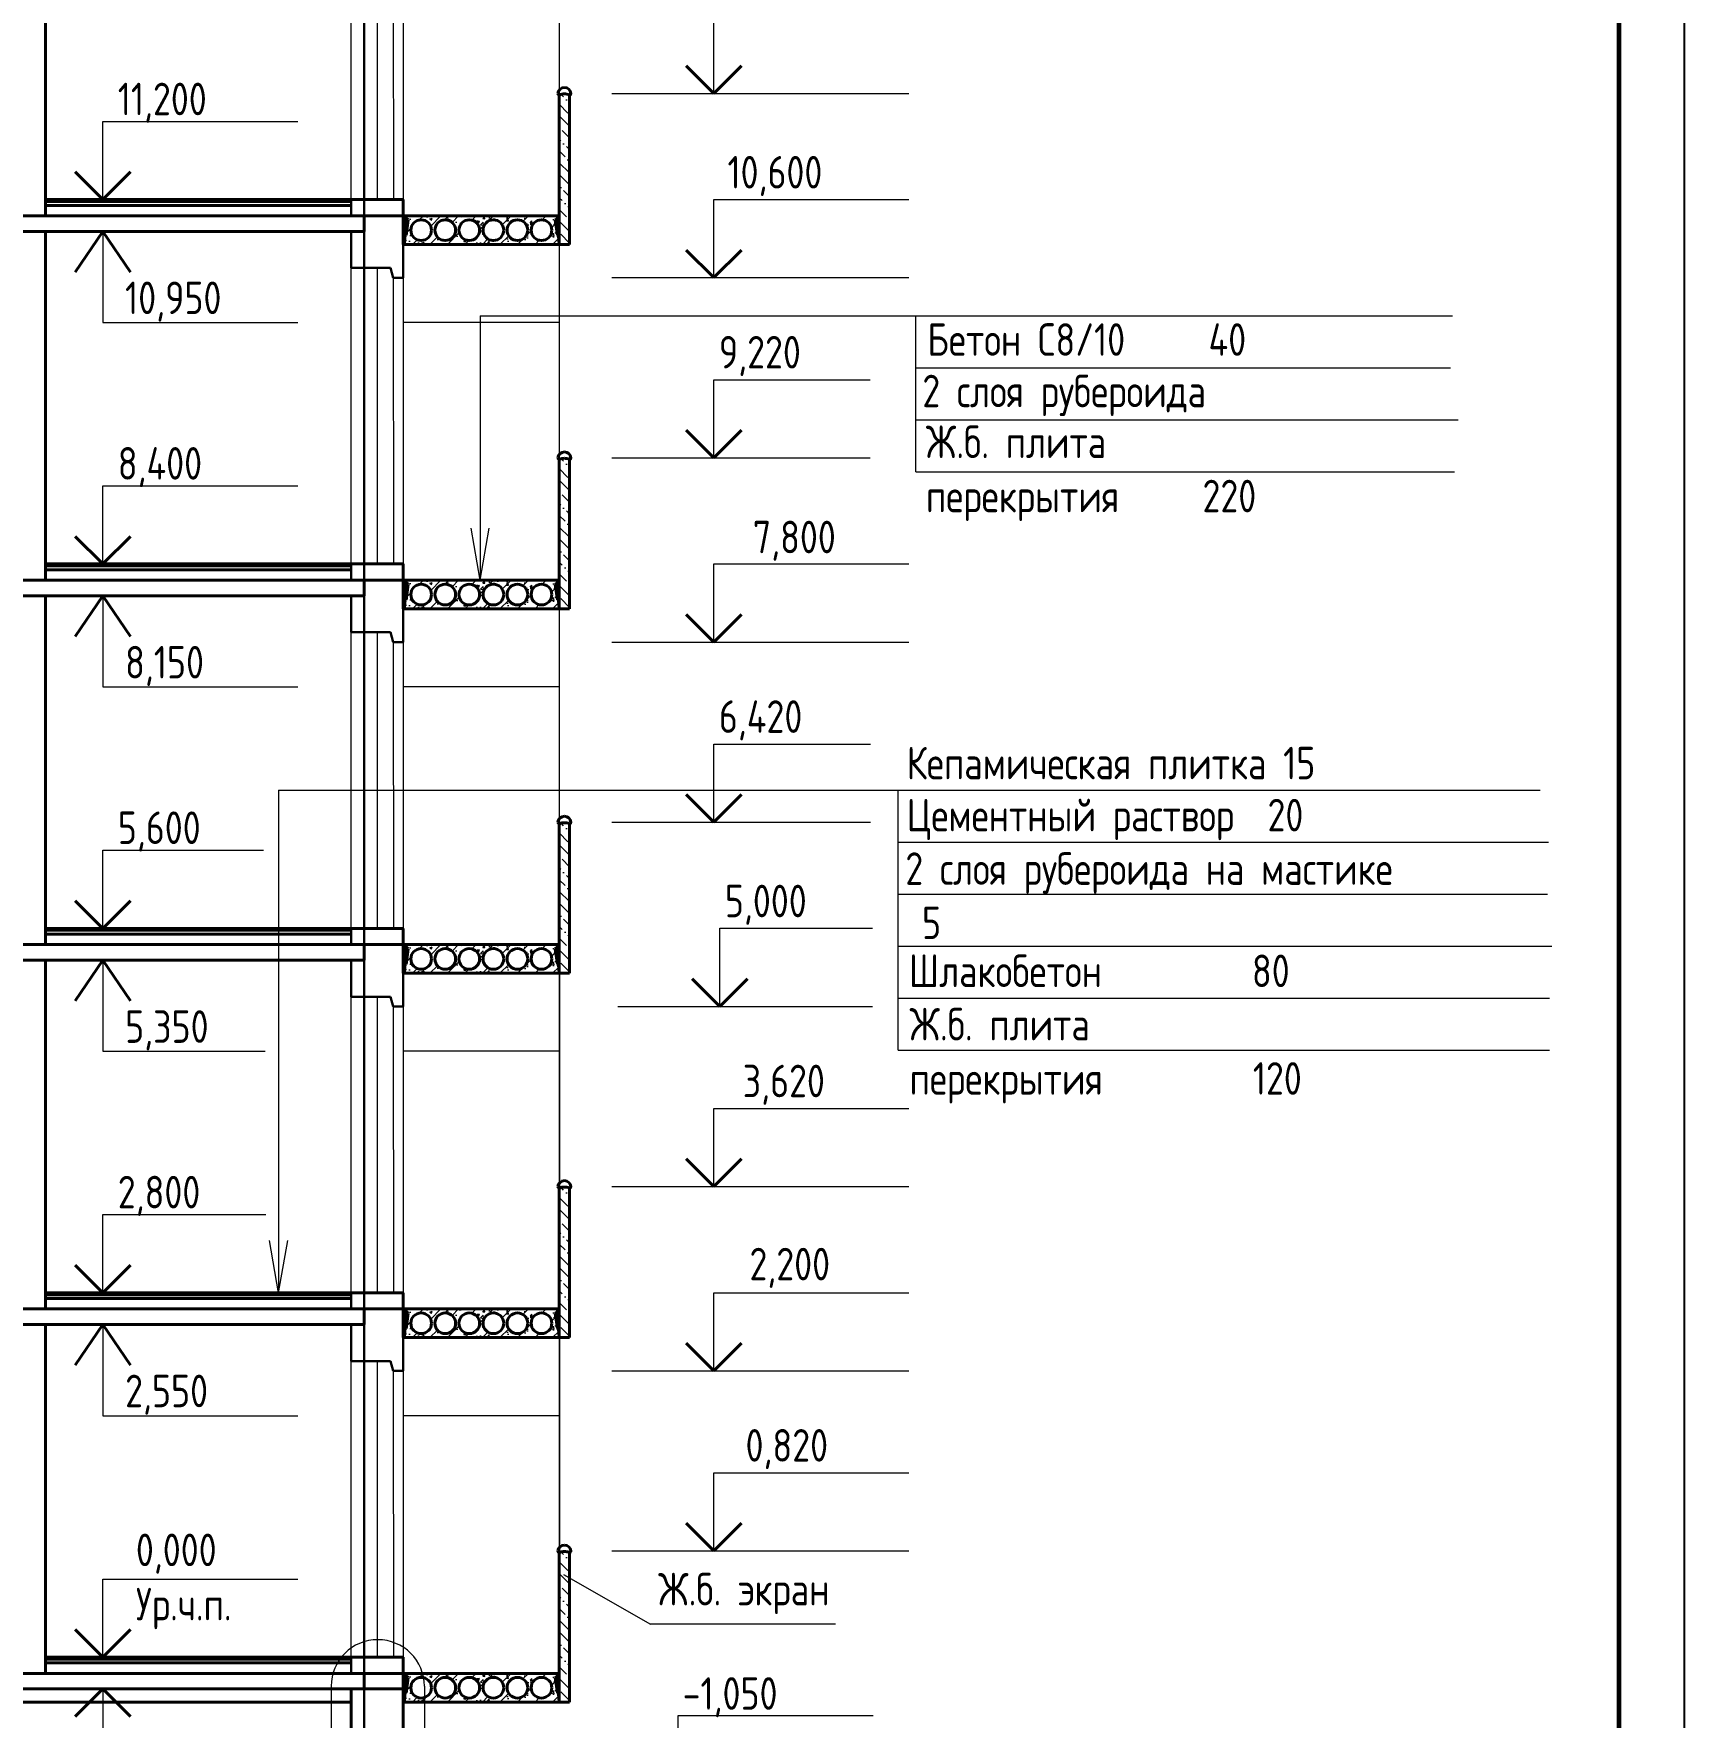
# Model space of a CAD drawing. Header units: millimetres. Extents: x 83035 to 329678, y -103769 to 22061.
# Drawn here: x 229528 to 242218, y -1619 to 11319 of the extents above; entities that cross this region are included whole.
import ezdxf

# ---------------------------------------------------------------- set-up
doc = ezdxf.new("R2010")
doc.units = ezdxf.units.MM
doc.header["$LTSCALE"] = 10
doc.linetypes.add('DASHED', pattern=[19.05, 12.7, -6.35])
for name, color, linetype, lineweight in [('Размерный', 3, 'Continuous', 30), ('Разрез', 5, 'Continuous', 40), ('Разрез тонкий', 5, 'Continuous', 20), ('Символ разрез', 3, 'Continuous', 20), ('Символьный', 3, 'Continuous', 30), ('Текст разрез', 244, 'Continuous', 20)]:
    doc.layers.add(name, color=color, linetype=linetype, lineweight=lineweight)
doc.styles.add('2.5', font='', dxfattribs={"height": 250})
doc.styles.add('big 3.5', font='', dxfattribs={"height": 125})
doc.styles.get('2.5').set_extended_font_data('GOST type A')
doc.styles.get('big 3.5').set_extended_font_data('GOST type A')

# ---------------------------------------------------------------- blocks, each defined once
blk = doc.blocks.new('150')
at = {"layer": 'Символьный', "color": 0, "lineweight": 20}
for p, q in [((-130494, 10471), (-130494, 11071)), ((-131278, 10471), (-128994, 10471)), ((-130494, 9087), (-130494, 9687)), ((-131278, 9087), (-128994, 9087)), ((-130494, 7671), (-130494, 8271)), ((-131278, 7671), (-128994, 7671)), ((-130494, 6287), (-130494, 6887)), ((-130494, 6887), (-129290, 6887)), ((-131278, 6287), (-129290, 6287)), ((-130494, 4871), (-130494, 5471)), ((-131278, 4871), (-128994, 4871)), ((-130494, 3487), (-130494, 4087)), ((-130494, 4087), (-129289, 4087)), ((-131278, 3487), (-129289, 3487)), ((-130447, 2071), (-130447, 2671)), ((-130447, 2671), (-129272, 2671)), ((-131231, 2071), (-129272, 2071)), ((-130494, 687), (-130494, 1287)), ((-131278, 687), (-128994, 687)), ((-130494, -729), (-130494, -129)), ((-131278, -729), (-128994, -729)), ((-130494, -2113), (-130494, -1513)), ((-131278, -2113), (-128994, -2113))]:
    blk.add_line(p, q, dxfattribs=at)
at = {"layer": 'Символьный', "color": 0, "lineweight": 20, "ltscale": 500}
for p, q in [((-130494, 11071), (-128994, 11071)), ((-130494, 9687), (-128994, 9687)), ((-130494, 8271), (-128994, 8271)), ((-130494, 5471), (-128994, 5471)), ((-130494, 1287), (-128994, 1287)), ((-130494, -129), (-128994, -129)), ((-130494, -1513), (-128994, -1513))]:
    blk.add_line(p, q, dxfattribs=at)
at = {"layer": 'Символьный', "color": 0, "lineweight": 40}
for p, q in [((-130494, 10471), (-130706, 10683)), ((-130494, 10471), (-130281, 10683)), ((-130494, 9087), (-130706, 9299)), ((-130494, 9087), (-130281, 9299)), ((-130494, 7671), (-130706, 7883)), ((-130494, 7671), (-130281, 7883)), ((-130494, 6287), (-130706, 6499)), ((-130494, 6287), (-130281, 6499)), ((-130494, 4871), (-130706, 5083)), ((-130494, 4871), (-130281, 5083)), ((-130494, 3487), (-130706, 3699)), ((-130494, 3487), (-130281, 3699)), ((-130447, 2071), (-130659, 2283)), ((-130447, 2071), (-130235, 2283)), ((-130494, 687), (-130706, 899)), ((-130494, 687), (-130281, 899)), ((-130494, -729), (-130706, -517)), ((-130494, -729), (-130281, -517)), ((-130494, -2113), (-130706, -1901)), ((-130494, -2113), (-130281, -1901))]:
    blk.add_line(p, q, dxfattribs=at)
at = {"layer": 'Текст разрез', "color": 0, "lineweight": 20, "ltscale": 0.5, "char_height": 250, "width": 669.79, "attachment_point": 1, "style": 'big 3.5'}
for s, insert in [('13,400', (-130454, 11406)), ('12,020', (-130454, 10023)), ('10,600', (-130388, 8606)), ('9,220', (-130454, 7223)), ('7,800', (-130193, 5803)), ('6,420', (-130454, 4423)), ('5,000', (-130408, 3006)), ('3,620', (-130271, 1623)), ('2,200', (-130219, 216)), ('0,820', (-130249, -1177))]:
    blk.add_mtext(s, dxfattribs=dict(at, insert=insert))
blk = doc.blocks.new('280')
at = {"layer": 'Символьный', "color": 0, "lineweight": 20}
blk.add_line((-134875, -2900), (-134875, -2300), dxfattribs=at)
at = {"layer": 'Символьный', "color": 0, "lineweight": 20, "ltscale": 500}
blk.add_line((-134875, -2300), (-133375, -2300), dxfattribs=at)
at = {"layer": 'Символьный', "color": 0, "lineweight": 40}
for q in [(-135087, -2688), (-134663, -2688)]:
    blk.add_line((-134875, -2900), q, dxfattribs=at)
at = {"layer": 'Текст разрез', "color": 0, "lineweight": 20, "ltscale": 0.5, "insert": (-134621, -1951), "char_height": 250, "width": 1110.78, "attachment_point": 1, "style": 'big 3.5'}
blk.add_mtext('0,000\\PУр.ч.п.', dxfattribs=at)

msp = doc.modelspace()

# ---------------------------------------------------------------- hatches: boundary and pattern name
at = {"layer": 'Разрез тонкий'}
h = msp.add_hatch(dxfattribs=at)
h.set_pattern_fill('ANSI36', color=0, scale=20, angle=90, style=0)
h.set_pattern_definition([(135, (233568.05, 9699.22), (-123.4785, 33.676), [158.75, -31.75, 0, -31.75])])
h.paths.add_polyline_path([(233647.584, 10848.442, -0.11621144), (233642.657, 10849.22), (233573.028, 10849.223, -0.116387169), (233568.094, 10848.442), (233568.051, 9699.22), (233647.584, 9699.22)])
h = msp.add_hatch(dxfattribs=at)
h.set_pattern_fill('AR-CONC', color=0, style=0)
h.set_pattern_definition([(50, (231292.92, -3300.77), (182.1847, -15.9391), [19.05, -209.55]), (355, (231292.92, -3300.77), (-35.2428, 191.0566), [15.24, -167.64]), (100.451, (231308.1, -3302.1), (146.9425, 175.1167), [16.19, -178.09]), (46.1842, (231292.92, -3249.97), (271.079, -42.0423), [28.575, -314.325]), (96.6356, (231315.5, -3253.48), (237.404, 247.4256), [24.285, -267.135]), (351.184, (231292.92, -3249.97), (237.4046, 247.425), [22.86, -251.46]), (21, (231318.32, -3262.67), (151.6149, -102.2655), [19.05, -209.55]), (326, (231318.32, -3262.67), (61.802, 184.188), [15.24, -167.64]), (71.4514, (231330.95, -3271.2), (213.4165, 81.9229), [16.19, -178.09]), (37.5, (231292.916, -3300.775), (3.0886, 84.55504), [0, -165.608, 0, -170.18, 0, -168.275]), (7.5, (231292.92, -3300.775), (66.81966, 100.1806), [0, -97.028, 0, -161.798, 0, -64.135]), (327.5, (231236.274, -3300.775), (135.5906, -5.72874), [0, -63.5, 0, -198.12, 0, -262.89]), (317.5, (231210.87, -3300.77), (148.1292, 25.4265), [0, -82.55, 0, -131.572, 0, -186.69])])
h.paths.add_polyline_path([(233563.276, 9762.405), (233553.832, 9900.909), (233552.584, 9919.22), (232392.584, 9919.22), (232391.335, 9900.909), (232407.053, 9887.841), (232390.455, 9769.755), (232381.892, 9762.405), (232377.584, 9699.22), (233567.584, 9699.22)])
h.paths.add_polyline_path([(232797.22, 9809.22, -1), (232956.22, 9809.22, -1)], flags=16)
h.paths.add_polyline_path([(232982.22, 9809.22, -1), (233141.22, 9809.22, -1)], flags=16)
h.paths.add_polyline_path([(232612.22, 9809.22, -1), (232771.22, 9809.22, -1)], flags=16)
h.paths.add_polyline_path([(233167.22, 9809.22, -1), (233326.22, 9809.22, -1)], flags=16)
h.paths.add_polyline_path([(232427.22, 9809.22, -1), (232586.22, 9809.22, -1)], flags=16)
h.paths.add_polyline_path([(233352.22, 9809.22, -1), (233511.22, 9809.22, -1)], flags=16)
h = msp.add_hatch(dxfattribs=at)
h.set_pattern_fill('ANSI31', color=0, scale=30, style=0)
h.set_pattern_definition([(45, (231292.92, -3300.77), (-67.3519, 67.3519), [])])
h.paths.add_polyline_path([(233563.276, 9762.405), (233553.832, 9900.909), (233552.584, 9919.22), (232392.584, 9919.22), (232391.335, 9900.909), (232407.053, 9887.841), (232390.455, 9769.755), (232381.892, 9762.405), (232377.584, 9699.22), (233567.584, 9699.22)])
h.paths.add_polyline_path([(233167.22, 9809.22, -1), (233326.22, 9809.22, -1)], flags=16)
h.paths.add_polyline_path([(232982.22, 9809.22, -1), (233141.22, 9809.22, -1)], flags=16)
h.paths.add_polyline_path([(233352.22, 9809.22, -1), (233511.22, 9809.22, -1)], flags=16)
h.paths.add_polyline_path([(232797.22, 9809.22, -1), (232956.22, 9809.22, -1)], flags=16)
h.paths.add_polyline_path([(232612.22, 9809.22, -1), (232771.22, 9809.22, -1)], flags=16)
h.paths.add_polyline_path([(232427.22, 9809.22, -1), (232586.22, 9809.22, -1)], flags=16)
h = msp.add_hatch(dxfattribs=at)
h.set_pattern_fill('ANSI36', color=0, scale=20, angle=90, style=0)
h.set_pattern_definition([(135, (233568.05, 6899.22), (-123.4785, 33.676), [158.75, -31.75, 0, -31.75])])
h.paths.add_polyline_path([(233647.584, 8048.442, -0.11621144), (233642.657, 8049.22), (233573.028, 8049.223, -0.116387169), (233568.094, 8048.442), (233568.051, 6899.22), (233647.584, 6899.22)])
h = msp.add_hatch(dxfattribs=at)
h.set_pattern_fill('AR-CONC', color=0, style=0)
h.set_pattern_definition([(50, (231292.92, -6100.77), (182.1847, -15.9391), [19.05, -209.55]), (355, (231292.92, -6100.77), (-35.2428, 191.0566), [15.24, -167.64]), (100.451, (231308.1, -6102.1), (146.9425, 175.1167), [16.19, -178.09]), (46.1842, (231292.92, -6049.97), (271.079, -42.0423), [28.575, -314.325]), (96.6356, (231315.5, -6053.48), (237.404, 247.4256), [24.285, -267.135]), (351.184, (231292.92, -6049.97), (237.4046, 247.425), [22.86, -251.46]), (21, (231318.32, -6062.67), (151.6149, -102.2655), [19.05, -209.55]), (326, (231318.32, -6062.67), (61.802, 184.188), [15.24, -167.64]), (71.4514, (231330.95, -6071.2), (213.4165, 81.9229), [16.19, -178.09]), (37.5, (231292.916, -6100.775), (3.0886, 84.55504), [0, -165.608, 0, -170.18, 0, -168.275]), (7.5, (231292.92, -6100.775), (66.81966, 100.1806), [0, -97.028, 0, -161.798, 0, -64.135]), (327.5, (231236.274, -6100.775), (135.5906, -5.72874), [0, -63.5, 0, -198.12, 0, -262.89]), (317.5, (231210.87, -6100.77), (148.1292, 25.4265), [0, -82.55, 0, -131.572, 0, -186.69])])
h.paths.add_polyline_path([(233563.276, 6962.405), (233553.832, 7100.909), (233552.584, 7119.22), (232392.584, 7119.22), (232391.335, 7100.909), (232407.053, 7087.841), (232390.455, 6969.755), (232381.892, 6962.405), (232377.584, 6899.22), (233567.584, 6899.22)])
h.paths.add_polyline_path([(232797.22, 7009.22, -1), (232956.22, 7009.22, -1)], flags=16)
h.paths.add_polyline_path([(232982.22, 7009.22, -1), (233141.22, 7009.22, -1)], flags=16)
h.paths.add_polyline_path([(232612.22, 7009.22, -1), (232771.22, 7009.22, -1)], flags=16)
h.paths.add_polyline_path([(233167.22, 7009.22, -1), (233326.22, 7009.22, -1)], flags=16)
h.paths.add_polyline_path([(232427.22, 7009.22, -1), (232586.22, 7009.22, -1)], flags=16)
h.paths.add_polyline_path([(233352.22, 7009.22, -1), (233511.22, 7009.22, -1)], flags=16)
h = msp.add_hatch(dxfattribs=at)
h.set_pattern_fill('ANSI31', color=0, scale=30, style=0)
h.set_pattern_definition([(45, (231292.92, -6100.77), (-67.3519, 67.3519), [])])
h.paths.add_polyline_path([(233563.276, 6962.405), (233553.832, 7100.909), (233552.584, 7119.22), (232392.584, 7119.22), (232391.335, 7100.909), (232407.053, 7087.841), (232390.455, 6969.755), (232381.892, 6962.405), (232377.584, 6899.22), (233567.584, 6899.22)])
h.paths.add_polyline_path([(233167.22, 7009.22, -1), (233326.22, 7009.22, -1)], flags=16)
h.paths.add_polyline_path([(232982.22, 7009.22, -1), (233141.22, 7009.22, -1)], flags=16)
h.paths.add_polyline_path([(233352.22, 7009.22, -1), (233511.22, 7009.22, -1)], flags=16)
h.paths.add_polyline_path([(232797.22, 7009.22, -1), (232956.22, 7009.22, -1)], flags=16)
h.paths.add_polyline_path([(232612.22, 7009.22, -1), (232771.22, 7009.22, -1)], flags=16)
h.paths.add_polyline_path([(232427.22, 7009.22, -1), (232586.22, 7009.22, -1)], flags=16)
h = msp.add_hatch(dxfattribs=at)
h.set_pattern_fill('ANSI36', color=0, scale=20, angle=90, style=0)
h.set_pattern_definition([(135, (233568.05, 4099.22), (-123.4785, 33.676), [158.75, -31.75, 0, -31.75])])
h.paths.add_polyline_path([(233647.584, 5248.442, -0.11621144), (233642.657, 5249.22), (233573.028, 5249.223, -0.116387169), (233568.094, 5248.442), (233568.051, 4099.22), (233647.584, 4099.22)])
h = msp.add_hatch(dxfattribs=at)
h.set_pattern_fill('AR-CONC', color=0, style=0)
h.set_pattern_definition([(50, (231292.92, -8900.77), (182.1847, -15.9391), [19.05, -209.55]), (355, (231292.92, -8900.77), (-35.2428, 191.0566), [15.24, -167.64]), (100.451, (231308.1, -8902.1), (146.9425, 175.1167), [16.19, -178.09]), (46.1842, (231292.92, -8849.97), (271.079, -42.0423), [28.575, -314.325]), (96.6356, (231315.5, -8853.48), (237.404, 247.4256), [24.285, -267.135]), (351.184, (231292.92, -8849.97), (237.4046, 247.425), [22.86, -251.46]), (21, (231318.32, -8862.67), (151.6149, -102.2655), [19.05, -209.55]), (326, (231318.32, -8862.67), (61.802, 184.188), [15.24, -167.64]), (71.4514, (231330.95, -8871.2), (213.4165, 81.9229), [16.19, -178.09]), (37.5, (231292.916, -8900.775), (3.0886, 84.55504), [0, -165.608, 0, -170.18, 0, -168.275]), (7.5, (231292.92, -8900.775), (66.81966, 100.1806), [0, -97.028, 0, -161.798, 0, -64.135]), (327.5, (231236.274, -8900.775), (135.5906, -5.72874), [0, -63.5, 0, -198.12, 0, -262.89]), (317.5, (231210.87, -8900.77), (148.1292, 25.4265), [0, -82.55, 0, -131.572, 0, -186.69])])
h.paths.add_polyline_path([(233563.276, 4162.405), (233553.832, 4300.909), (233552.584, 4319.22), (232392.584, 4319.22), (232391.335, 4300.909), (232407.053, 4287.841), (232390.455, 4169.755), (232381.892, 4162.405), (232377.584, 4099.22), (233567.584, 4099.22)])
h.paths.add_polyline_path([(232797.22, 4209.22, -1), (232956.22, 4209.22, -1)], flags=16)
h.paths.add_polyline_path([(232982.22, 4209.22, -1), (233141.22, 4209.22, -1)], flags=16)
h.paths.add_polyline_path([(232612.22, 4209.22, -1), (232771.22, 4209.22, -1)], flags=16)
h.paths.add_polyline_path([(233167.22, 4209.22, -1), (233326.22, 4209.22, -1)], flags=16)
h.paths.add_polyline_path([(232427.22, 4209.22, -1), (232586.22, 4209.22, -1)], flags=16)
h.paths.add_polyline_path([(233352.22, 4209.22, -1), (233511.22, 4209.22, -1)], flags=16)
h = msp.add_hatch(dxfattribs=at)
h.set_pattern_fill('ANSI31', color=0, scale=30, style=0)
h.set_pattern_definition([(45, (231292.92, -8900.77), (-67.3519, 67.3519), [])])
h.paths.add_polyline_path([(233563.276, 4162.405), (233553.832, 4300.909), (233552.584, 4319.22), (232392.584, 4319.22), (232391.335, 4300.909), (232407.053, 4287.841), (232390.455, 4169.755), (232381.892, 4162.405), (232377.584, 4099.22), (233567.584, 4099.22)])
h.paths.add_polyline_path([(233167.22, 4209.22, -1), (233326.22, 4209.22, -1)], flags=16)
h.paths.add_polyline_path([(232982.22, 4209.22, -1), (233141.22, 4209.22, -1)], flags=16)
h.paths.add_polyline_path([(233352.22, 4209.22, -1), (233511.22, 4209.22, -1)], flags=16)
h.paths.add_polyline_path([(232797.22, 4209.22, -1), (232956.22, 4209.22, -1)], flags=16)
h.paths.add_polyline_path([(232612.22, 4209.22, -1), (232771.22, 4209.22, -1)], flags=16)
h.paths.add_polyline_path([(232427.22, 4209.22, -1), (232586.22, 4209.22, -1)], flags=16)
h = msp.add_hatch(dxfattribs=at)
h.set_pattern_fill('ANSI36', color=0, scale=20, angle=90, style=0)
h.set_pattern_definition([(135, (233568.05, 1299.22), (-123.4785, 33.676), [158.75, -31.75, 0, -31.75])])
h.paths.add_polyline_path([(233647.584, 2448.442, -0.11621144), (233642.657, 2449.22), (233573.028, 2449.223, -0.116387169), (233568.094, 2448.442), (233568.051, 1299.22), (233647.584, 1299.22)])
h = msp.add_hatch(dxfattribs=at)
h.set_pattern_fill('ANSI31', color=0, scale=30, style=0)
h.set_pattern_definition([(45, (231292.92, -11700.77), (-67.3519, 67.3519), [])])
h.paths.add_polyline_path([(233563.276, 1362.405), (233553.832, 1500.909), (233552.584, 1519.22), (232392.584, 1519.22), (232391.335, 1500.909), (232407.053, 1487.841), (232390.455, 1369.755), (232381.892, 1362.405), (232377.584, 1299.22), (233567.584, 1299.22)])
h.paths.add_polyline_path([(233167.22, 1409.22, -1), (233326.22, 1409.22, -1)], flags=16)
h.paths.add_polyline_path([(232982.22, 1409.22, -1), (233141.22, 1409.22, -1)], flags=16)
h.paths.add_polyline_path([(233352.22, 1409.22, -1), (233511.22, 1409.22, -1)], flags=16)
h.paths.add_polyline_path([(232797.22, 1409.22, -1), (232956.22, 1409.22, -1)], flags=16)
h.paths.add_polyline_path([(232612.22, 1409.22, -1), (232771.22, 1409.22, -1)], flags=16)
h.paths.add_polyline_path([(232427.22, 1409.22, -1), (232586.22, 1409.22, -1)], flags=16)
h = msp.add_hatch(dxfattribs=at)
h.set_pattern_fill('AR-CONC', color=0, style=0)
h.set_pattern_definition([(50, (231292.92, -11700.77), (182.1847, -15.9391), [19.05, -209.55]), (355, (231292.92, -11700.77), (-35.2428, 191.0566), [15.24, -167.64]), (100.451, (231308.1, -11702.1), (146.9425, 175.1167), [16.19, -178.09]), (46.1842, (231292.92, -11649.97), (271.079, -42.0423), [28.575, -314.325]), (96.6356, (231315.5, -11653.48), (237.404, 247.4256), [24.285, -267.135]), (351.184, (231292.92, -11649.97), (237.4046, 247.425), [22.86, -251.46]), (21, (231318.32, -11662.67), (151.6149, -102.2655), [19.05, -209.55]), (326, (231318.32, -11662.67), (61.802, 184.188), [15.24, -167.64]), (71.4514, (231330.95, -11671.2), (213.4165, 81.9229), [16.19, -178.09]), (37.5, (231292.916, -11700.775), (3.0886, 84.55504), [0, -165.608, 0, -170.18, 0, -168.275]), (7.5, (231292.92, -11700.775), (66.81966, 100.1806), [0, -97.028, 0, -161.798, 0, -64.135]), (327.5, (231236.274, -11700.775), (135.5906, -5.72874), [0, -63.5, 0, -198.12, 0, -262.89]), (317.5, (231210.87, -11700.77), (148.1292, 25.4265), [0, -82.55, 0, -131.572, 0, -186.69])])
h.paths.add_polyline_path([(233563.276, 1362.405), (233553.832, 1500.909), (233552.584, 1519.22), (232392.584, 1519.22), (232391.335, 1500.909), (232407.053, 1487.841), (232390.455, 1369.755), (232381.892, 1362.405), (232377.584, 1299.22), (233567.584, 1299.22)])
h.paths.add_polyline_path([(232797.22, 1409.22, -1), (232956.22, 1409.22, -1)], flags=16)
h.paths.add_polyline_path([(232982.22, 1409.22, -1), (233141.22, 1409.22, -1)], flags=16)
h.paths.add_polyline_path([(232612.22, 1409.22, -1), (232771.22, 1409.22, -1)], flags=16)
h.paths.add_polyline_path([(233167.22, 1409.22, -1), (233326.22, 1409.22, -1)], flags=16)
h.paths.add_polyline_path([(232427.22, 1409.22, -1), (232586.22, 1409.22, -1)], flags=16)
h.paths.add_polyline_path([(233352.22, 1409.22, -1), (233511.22, 1409.22, -1)], flags=16)
h = msp.add_hatch(dxfattribs=at)
h.set_pattern_fill('ANSI36', color=0, scale=20, angle=90, style=0)
h.set_pattern_definition([(135, (233568.05, -1500.78), (-123.4785, 33.676), [158.75, -31.75, 0, -31.75])])
h.paths.add_polyline_path([(233647.584, -351.558, -0.11621144), (233642.657, -350.78), (233573.028, -350.777, -0.116387169), (233568.094, -351.558), (233568.051, -1500.78), (233647.584, -1500.78)])
h = msp.add_hatch(dxfattribs=at)
h.set_pattern_fill('ANSI31', color=0, scale=30, style=0)
h.set_pattern_definition([(45, (231292.92, -14500.77), (-67.3519, 67.3519), [])])
h.paths.add_polyline_path([(233563.276, -1437.595), (233553.832, -1299.091), (233552.584, -1280.78), (232392.584, -1280.78), (232391.335, -1299.091), (232407.053, -1312.159), (232390.455, -1430.245), (232381.892, -1437.595), (232377.584, -1500.78), (233567.584, -1500.78)])
h.paths.add_polyline_path([(233167.22, -1390.78, -1), (233326.22, -1390.78, -1)], flags=16)
h.paths.add_polyline_path([(232982.22, -1390.78, -1), (233141.22, -1390.78, -1)], flags=16)
h.paths.add_polyline_path([(233352.22, -1390.78, -1), (233511.22, -1390.78, -1)], flags=16)
h.paths.add_polyline_path([(232797.22, -1390.78, -1), (232956.22, -1390.78, -1)], flags=16)
h.paths.add_polyline_path([(232612.22, -1390.78, -1), (232771.22, -1390.78, -1)], flags=16)
h.paths.add_polyline_path([(232427.22, -1390.78, -1), (232586.22, -1390.78, -1)], flags=16)
h = msp.add_hatch(dxfattribs=at)
h.set_pattern_fill('AR-CONC', color=0, style=0)
h.set_pattern_definition([(50, (231292.92, -14500.77), (182.1847, -15.9391), [19.05, -209.55]), (355, (231292.92, -14500.77), (-35.2428, 191.0566), [15.24, -167.64]), (100.451, (231308.1, -14502.1), (146.9425, 175.1167), [16.19, -178.09]), (46.1842, (231292.92, -14449.97), (271.079, -42.0423), [28.575, -314.325]), (96.6356, (231315.5, -14453.48), (237.404, 247.4256), [24.285, -267.135]), (351.184, (231292.92, -14449.97), (237.4046, 247.425), [22.86, -251.46]), (21, (231318.32, -14462.67), (151.6149, -102.2655), [19.05, -209.55]), (326, (231318.32, -14462.67), (61.802, 184.188), [15.24, -167.64]), (71.4514, (231330.95, -14471.2), (213.4165, 81.9229), [16.19, -178.09]), (37.5, (231292.916, -14500.775), (3.0886, 84.55504), [0, -165.608, 0, -170.18, 0, -168.275]), (7.5, (231292.92, -14500.775), (66.81966, 100.1806), [0, -97.028, 0, -161.798, 0, -64.135]), (327.5, (231236.274, -14500.775), (135.5906, -5.72874), [0, -63.5, 0, -198.12, 0, -262.89]), (317.5, (231210.87, -14500.77), (148.1292, 25.4265), [0, -82.55, 0, -131.572, 0, -186.69])])
h.paths.add_polyline_path([(233563.276, -1437.595), (233553.832, -1299.091), (233552.584, -1280.78), (232392.584, -1280.78), (232391.335, -1299.091), (232407.053, -1312.159), (232390.455, -1430.245), (232381.892, -1437.595), (232377.584, -1500.78), (233567.584, -1500.78)])
h.paths.add_polyline_path([(232797.22, -1390.78, -1), (232956.22, -1390.78, -1)], flags=16)
h.paths.add_polyline_path([(232982.22, -1390.78, -1), (233141.22, -1390.78, -1)], flags=16)
h.paths.add_polyline_path([(232612.22, -1390.78, -1), (232771.22, -1390.78, -1)], flags=16)
h.paths.add_polyline_path([(233167.22, -1390.78, -1), (233326.22, -1390.78, -1)], flags=16)
h.paths.add_polyline_path([(232427.22, -1390.78, -1), (232586.22, -1390.78, -1)], flags=16)
h.paths.add_polyline_path([(233352.22, -1390.78, -1), (233511.22, -1390.78, -1)], flags=16)

# ---------------------------------------------------------------- linework, layer by layer
at = {"color": 0, "linetype": 'Continuous', "lineweight": 25, "ltscale": 100}
msp.add_line((242217.907, -34450.591), (242217.907, 22060.55), dxfattribs=at)
at = {"color": 0, "linetype": 'Continuous', "lineweight": 60, "ltscale": 100}
msp.add_line((241717.907, -33950.591), (241717.907, 21560.55), dxfattribs=at)
at = {"layer": 'Размерный', "color": 0, "ltscale": 0.2}
msp.add_line((232067.584, -7999.088), (232067.584, 15119.22), dxfattribs=at)
at = {"layer": 'Разрез', "color": 0}
for p, q in [((229617.584, 9919.22), (229617.584, 12599.22)), ((233568.094, 9698.442), (233568.094, 10848.442)), ((233647.584, 9699.22), (233647.584, 10849.22)), ((231967.584, 10044.22), (232367.584, 10044.22)), ((225307.584, 9919.22), (232067.584, 9919.22)), ((232367.584, 9919.22), (233552.584, 9919.22)), ((232367.584, 9919.22), (233552.584, 9919.22)), ((232390.455, 9769.755), (232407.053, 9887.841)), ((232392.584, 9919.22), (232391.335, 9900.909)), ((232392.584, 9919.22), (232391.335, 9900.909)), ((232391.335, 9900.909), (232407.053, 9887.841)), ((233553.832, 9900.909), (233538.114, 9887.841)), ((233554.713, 9769.755), (233538.114, 9887.841)), ((233552.584, 9919.22), (233553.832, 9900.909)), ((233552.584, 9919.22), (233553.832, 9900.909)), ((233552.584, 9919.22), (233568.165, 9919.22)), ((225326.556, 9799.22), (232067.584, 9799.22)), ((229617.584, 7119.22), (229617.584, 9799.22)), ((232381.892, 9762.405), (232377.584, 9699.22)), ((232381.892, 9762.405), (232377.584, 9699.22)), ((232390.455, 9769.755), (232381.892, 9762.405)), ((233554.713, 9769.755), (233563.276, 9762.405)), ((233563.276, 9762.405), (233567.584, 9699.22)), ((233563.276, 9762.405), (233567.584, 9699.22)), ((232367.584, 9699.22), (233567.584, 9699.22)), ((232367.584, 9699.22), (233567.584, 9699.22)), ((233567.584, 9699.22), (232377.584, 9699.22)), ((233567.584, 9699.22), (232377.584, 9699.22)), ((233567.584, 9699.22), (233647.584, 9699.22)), ((233568.094, 6898.442), (233568.094, 8048.442)), ((233647.584, 6899.22), (233647.584, 8049.22)), ((225307.584, 7119.22), (232067.584, 7119.22)), ((231967.584, 7244.22), (232367.584, 7244.22)), ((232367.584, 7119.22), (233552.584, 7119.22)), ((232367.584, 7119.22), (233552.584, 7119.22)), ((232392.584, 7119.22), (232391.335, 7100.909)), ((232392.584, 7119.22), (232391.335, 7100.909)), ((233552.584, 7119.22), (233553.832, 7100.909)), ((233552.584, 7119.22), (233553.832, 7100.909)), ((233552.584, 7119.22), (233568.165, 7119.22)), ((225326.556, 6999.22), (232067.584, 6999.22)), ((229617.584, 4319.22), (229617.584, 6999.22)), ((232390.455, 6969.755), (232407.053, 7087.841)), ((232391.335, 7100.909), (232407.053, 7087.841)), ((233553.832, 7100.909), (233538.114, 7087.841)), ((233554.713, 6969.755), (233538.114, 7087.841)), ((232367.584, 6899.22), (233567.584, 6899.22)), ((232367.584, 6899.22), (233567.584, 6899.22)), ((232381.892, 6962.405), (232377.584, 6899.22)), ((232381.892, 6962.405), (232377.584, 6899.22)), ((233567.584, 6899.22), (232377.584, 6899.22)), ((233567.584, 6899.22), (232377.584, 6899.22)), ((232390.455, 6969.755), (232381.892, 6962.405)), ((233554.713, 6969.755), (233563.276, 6962.405)), ((233563.276, 6962.405), (233567.584, 6899.22)), ((233563.276, 6962.405), (233567.584, 6899.22)), ((233567.584, 6899.22), (233647.584, 6899.22)), ((233568.094, 4098.442), (233568.094, 5248.442)), ((233647.584, 4099.22), (233647.584, 5249.22)), ((231967.584, 4444.22), (232367.584, 4444.22)), ((225307.584, 4319.22), (232067.584, 4319.22)), ((232367.584, 4319.22), (233552.584, 4319.22)), ((232367.584, 4319.22), (233552.584, 4319.22)), ((232390.455, 4169.755), (232407.053, 4287.841)), ((232392.584, 4319.22), (232391.335, 4300.909)), ((232392.584, 4319.22), (232391.335, 4300.909)), ((232391.335, 4300.909), (232407.053, 4287.841)), ((233553.832, 4300.909), (233538.114, 4287.841)), ((233554.713, 4169.755), (233538.114, 4287.841)), ((233552.584, 4319.22), (233553.832, 4300.909)), ((233552.584, 4319.22), (233553.832, 4300.909)), ((233552.584, 4319.22), (233568.165, 4319.22)), ((225326.556, 4199.22), (232067.584, 4199.22)), ((229617.584, 1519.22), (229617.584, 4199.22)), ((232381.892, 4162.405), (232377.584, 4099.22)), ((232381.892, 4162.405), (232377.584, 4099.22)), ((232390.455, 4169.755), (232381.892, 4162.405)), ((233554.713, 4169.755), (233563.276, 4162.405)), ((233563.276, 4162.405), (233567.584, 4099.22)), ((233563.276, 4162.405), (233567.584, 4099.22)), ((232367.584, 4099.22), (233567.584, 4099.22)), ((232367.584, 4099.22), (233567.584, 4099.22)), ((233567.584, 4099.22), (232377.584, 4099.22)), ((233567.584, 4099.22), (232377.584, 4099.22)), ((233567.584, 4099.22), (233647.584, 4099.22)), ((233568.094, 1298.442), (233568.094, 2448.442)), ((233647.584, 1299.22), (233647.584, 2449.22)), ((231967.584, 1644.22), (232367.584, 1644.22)), ((225307.584, 1519.22), (232067.584, 1519.22)), ((232367.584, 1519.22), (233552.584, 1519.22)), ((232367.584, 1519.22), (233552.584, 1519.22)), ((232390.455, 1369.755), (232407.053, 1487.841)), ((232392.584, 1519.22), (232391.335, 1500.909)), ((232392.584, 1519.22), (232391.335, 1500.909)), ((232391.335, 1500.909), (232407.053, 1487.841)), ((233553.832, 1500.909), (233538.114, 1487.841)), ((233554.713, 1369.755), (233538.114, 1487.841)), ((233552.584, 1519.22), (233553.832, 1500.909)), ((233552.584, 1519.22), (233553.832, 1500.909)), ((233552.584, 1519.22), (233568.165, 1519.22)), ((225326.556, 1399.22), (232067.584, 1399.22)), ((229617.584, -1280.78), (229617.584, 1399.22)), ((232367.584, 1299.22), (233567.584, 1299.22)), ((232367.584, 1299.22), (233567.584, 1299.22)), ((232381.892, 1362.405), (232377.584, 1299.22)), ((232381.892, 1362.405), (232377.584, 1299.22)), ((233567.584, 1299.22), (232377.584, 1299.22)), ((233567.584, 1299.22), (232377.584, 1299.22)), ((232390.455, 1369.755), (232381.892, 1362.405)), ((233554.713, 1369.755), (233563.276, 1362.405)), ((233563.276, 1362.405), (233567.584, 1299.22)), ((233563.276, 1362.405), (233567.584, 1299.22)), ((233567.584, 1299.22), (233647.584, 1299.22)), ((233568.094, -1501.558), (233568.094, -351.558)), ((233647.584, -1500.78), (233647.584, -350.78)), ((231967.584, -1155.78), (232367.584, -1155.78)), ((225307.584, -1280.78), (232067.584, -1280.78)), ((232367.584, -1280.78), (232367.584, -3780.78)), ((232367.584, -1280.78), (233552.584, -1280.78)), ((232367.584, -1280.78), (233552.584, -1280.78)), ((232392.584, -1280.78), (232391.335, -1299.091)), ((232392.584, -1280.78), (232391.335, -1299.091)), ((233552.584, -1280.78), (233553.832, -1299.091)), ((233552.584, -1280.78), (233553.832, -1299.091)), ((233552.584, -1280.78), (233568.165, -1280.78)), ((225326.556, -1400.78), (232378.476, -1400.78)), ((231967.584, -3780.78), (231967.584, -1400.78)), ((232390.455, -1430.245), (232407.053, -1312.159)), ((232391.335, -1299.091), (232407.053, -1312.159)), ((233553.832, -1299.091), (233538.114, -1312.159)), ((233554.713, -1430.245), (233538.114, -1312.159)), ((232367.584, -1500.78), (233567.584, -1500.78)), ((232367.584, -1500.78), (233567.584, -1500.78)), ((232381.892, -1437.595), (232377.584, -1500.78)), ((232381.892, -1437.595), (232377.584, -1500.78)), ((233567.584, -1500.78), (232377.584, -1500.78)), ((233567.584, -1500.78), (232377.584, -1500.78)), ((232390.455, -1430.245), (232381.892, -1437.595)), ((233554.713, -1430.245), (233563.276, -1437.595)), ((233563.276, -1437.595), (233567.584, -1500.78)), ((233563.276, -1437.595), (233567.584, -1500.78)), ((233567.584, -1500.78), (233647.584, -1500.78))]:
    msp.add_line(p, q, dxfattribs=at)
at = {"layer": 'Разрез', "color": 0, "ltscale": 500}
for p, q in [((229617.584, 10044.22), (231967.584, 10044.22)), ((229617.584, 10029.22), (231967.584, 10029.22)), ((229617.584, 9999.22), (231967.584, 9999.22)), ((232367.584, 9699.22), (232367.584, 10044.22)), ((232067.584, 9919.22), (232067.584, 9799.22)), ((232067.584, 9919.22), (232392.584, 9919.22)), ((232367.584, 9919.22), (232067.584, 9919.22)), ((229617.584, 7244.22), (231967.584, 7244.22)), ((229617.584, 7229.22), (231967.584, 7229.22)), ((229617.584, 7199.22), (231967.584, 7199.22)), ((232067.584, 7119.22), (232067.584, 6999.22)), ((232367.584, 7119.22), (232067.584, 7119.22)), ((232067.584, 7119.22), (232392.584, 7119.22)), ((232367.584, 6899.22), (232367.584, 7244.22)), ((229617.584, 4444.22), (231967.584, 4444.22)), ((229617.584, 4429.22), (231967.584, 4429.22)), ((229617.584, 4399.22), (231967.584, 4399.22)), ((232367.584, 4099.22), (232367.584, 4444.22)), ((232367.584, 4319.22), (232067.584, 4319.22)), ((232067.584, 4319.22), (232067.584, 4199.22)), ((232067.584, 4319.22), (232392.584, 4319.22)), ((229617.584, 1644.22), (231967.584, 1644.22)), ((229617.584, 1629.22), (231967.584, 1629.22)), ((229617.584, 1599.22), (231967.584, 1599.22)), ((232367.584, 1299.22), (232367.584, 1644.22)), ((232067.584, 1519.22), (232067.584, 1399.22)), ((232367.584, 1519.22), (232067.584, 1519.22)), ((232067.584, 1519.22), (232392.584, 1519.22)), ((229617.584, -1155.78), (231967.584, -1155.78)), ((232367.584, -1500.78), (232367.584, -1155.78)), ((229617.584, -1170.78), (231967.584, -1170.78)), ((229617.584, -1200.78), (231967.584, -1200.78)), ((232067.584, -1280.78), (232067.584, -1400.78)), ((232367.584, -1280.78), (232067.584, -1280.78)), ((226816.711, -1500.78), (231967.584, -1500.78))]:
    msp.add_line(p, q, dxfattribs=at)
at = {"layer": 'Разрез', "color": 0, "lineweight": 30}
for p, q in [((231967.584, 9919.22), (231967.584, 10044.22)), ((232367.584, 9919.22), (232367.584, 9444.22)), ((231967.584, 9519.22), (231967.584, 9799.22)), ((231967.584, 9519.22), (232270.948, 9519.22)), ((232292.584, 9444.22), (232270.948, 9519.22)), ((232367.584, 9444.22), (232292.584, 9444.22)), ((231967.584, 7119.22), (231967.584, 7244.22)), ((232367.584, 7119.22), (232367.584, 6644.22)), ((231967.584, 6719.22), (231967.584, 6999.22)), ((231967.584, 6719.22), (232270.948, 6719.22)), ((232292.584, 6644.22), (232270.948, 6719.22)), ((232367.584, 6644.22), (232292.584, 6644.22)), ((231967.584, 4319.22), (231967.584, 4444.22)), ((232367.584, 4319.22), (232367.584, 3844.22)), ((231967.584, 3919.22), (231967.584, 4199.22)), ((231967.584, 3919.22), (232270.948, 3919.22)), ((232292.584, 3844.22), (232270.948, 3919.22)), ((232367.584, 3844.22), (232292.584, 3844.22)), ((231967.584, 1519.22), (231967.584, 1644.22)), ((232367.584, 1519.22), (232367.584, 1044.22)), ((231967.584, 1119.22), (231967.584, 1399.22)), ((231967.584, 1119.22), (232270.948, 1119.22)), ((232292.584, 1044.22), (232270.948, 1119.22)), ((232367.584, 1044.22), (232292.584, 1044.22)), ((231967.584, -1280.78), (231967.584, -1155.78))]:
    msp.add_line(p, q, dxfattribs=at)
at = {"layer": 'Разрез', "color": 0, "linetype": 'DASHED'}
for p, q in [((232391.335, 9900.909), (232381.892, 9762.405)), ((233553.832, 9900.909), (233563.276, 9762.405)), ((232391.335, 7100.909), (232381.892, 6962.405)), ((233553.832, 7100.909), (233563.276, 6962.405)), ((232391.335, 4300.909), (232381.892, 4162.405)), ((233553.832, 4300.909), (233563.276, 4162.405)), ((232391.335, 1500.909), (232381.892, 1362.405)), ((233553.832, 1500.909), (233563.276, 1362.405)), ((232391.335, -1299.091), (232381.892, -1437.595)), ((233553.832, -1299.091), (233563.276, -1437.595))]:
    msp.add_line(p, q, dxfattribs=at)
at = {"layer": 'Разрез', "color": 0}
for centre in [(232506.72, 9809.22), (232691.72, 9809.22), (232876.72, 9809.22), (233061.72, 9809.22), (233246.72, 9809.22), (233431.72, 9809.22), (232506.72, 7009.22), (232691.72, 7009.22), (232876.72, 7009.22), (233061.72, 7009.22), (233246.72, 7009.22), (233431.72, 7009.22), (232506.72, 4209.22), (232691.72, 4209.22), (232876.72, 4209.22), (233061.72, 4209.22), (233246.72, 4209.22), (233431.72, 4209.22), (232506.72, 1409.22), (232691.72, 1409.22), (232876.72, 1409.22), (233061.72, 1409.22), (233246.72, 1409.22), (233431.72, 1409.22), (232506.72, -1390.78), (232691.72, -1390.78), (232876.72, -1390.78), (233061.72, -1390.78), (233246.72, -1390.78), (233431.72, -1390.78)]:
    msp.add_circle(centre, 79.5, dxfattribs=at)
for centre, radius, start, end in [((233607.839, 10855.416), 50, 90, 174.3220797), ((233607.839, 10855.416), 50, 5.6779203, 90), ((233568.907, 10859.287), 10.875, 174.3220797, 305.6804963), ((233607.839, 10761.988), 94.277, 90, 113.3928874), ((233607.839, 10761.988), 94.277, 66.6071126, 90), ((233646.772, 10859.287), 10.875, 234.3195037, 5.6779203), ((233568.907, 8059.287), 10.875, 174.3220797, 305.6804963), ((233607.839, 8055.416), 50, 90, 174.3220797), ((233607.839, 7961.988), 94.277, 90, 113.3928874), ((233607.839, 8055.416), 50, 5.6779203, 90), ((233607.839, 7961.988), 94.277, 66.6071126, 90), ((233646.772, 8059.287), 10.875, 234.3195037, 5.6779203), ((233607.839, 5255.416), 50, 90, 174.3220797), ((233607.839, 5255.416), 50, 5.6779203, 90), ((233568.907, 5259.287), 10.875, 174.3220797, 305.6804963), ((233607.839, 5161.988), 94.277, 90, 113.3928874), ((233607.839, 5161.988), 94.277, 66.6071126, 90), ((233646.772, 5259.287), 10.875, 234.3195037, 5.6779203), ((233568.907, 2459.287), 10.875, 174.3220797, 305.6804963), ((233607.839, 2455.416), 50, 90, 174.3220797), ((233607.839, 2455.416), 50, 5.6779203, 90), ((233646.772, 2459.287), 10.875, 234.3195037, 5.6779203), ((233607.839, 2361.988), 94.277, 90, 113.3928874), ((233607.839, 2361.988), 94.277, 66.6071126, 90), ((233568.907, -340.713), 10.875, 174.3220797, 305.6804963), ((233607.839, -344.584), 50, 90, 174.3220797), ((233607.839, -438.012), 94.277, 90, 113.3928874), ((233607.839, -344.584), 50, 5.6779203, 90), ((233607.839, -438.012), 94.277, 66.6071126, 90), ((233646.772, -340.713), 10.875, 234.3195037, 5.6779203)]:
    msp.add_arc(centre, radius, start, end, dxfattribs=at)
at = {"layer": 'Разрез тонкий', "color": 0}
for p, q in [((233568.166, 12740.226), (233569.625, -1500.78)), ((231967.584, 9919.22), (231967.584, 12319.22)), ((232170.948, 10044.22), (232170.948, 12319.22)), ((232292.584, 12244.22), (232293.067, 10044.22)), ((232367.584, 12244.22), (232367.584, 9919.22)), ((233647.584, 10849.22), (233568.094, 10849.223)), ((233568.166, 9940.226), (233569.338, -1500.78)), ((233567.584, 9699.22), (233567.584, 9779.22)), ((233567.584, 9699.22), (232367.584, 9699.22)), ((232367.584, 9699.22), (233567.584, 9699.22)), ((231967.584, 7119.22), (231967.584, 9519.22)), ((232170.948, 7244.22), (232170.948, 9519.22)), ((232292.584, 9444.22), (232293.067, 7244.22)), ((232367.584, 9444.22), (232367.584, 7119.22)), ((233567.584, 9099.22), (232367.584, 9099.22)), ((233647.584, 8049.22), (233568.094, 8049.223)), ((233568.166, 7140.226), (233569.051, -1500.78)), ((232367.584, 6899.22), (233567.584, 6899.22)), ((233567.584, 6899.22), (232367.584, 6899.22)), ((233567.584, 6899.22), (233567.584, 6979.22)), ((231967.584, 4319.22), (231967.584, 6719.22)), ((232170.948, 4444.22), (232170.948, 6719.22)), ((232292.584, 6644.22), (232293.067, 4444.22)), ((232367.584, 6644.22), (232367.584, 4319.22)), ((233567.584, 6299.22), (232367.584, 6299.22)), ((233647.584, 5249.22), (233568.094, 5249.223)), ((233568.166, 4340.226), (233568.764, -1500.78)), ((233567.584, 4099.22), (233567.584, 4179.22)), ((233567.584, 4099.22), (232367.584, 4099.22)), ((232367.584, 4099.22), (233567.584, 4099.22)), ((231967.584, 1519.22), (231967.584, 3919.22)), ((232170.948, 1644.22), (232170.948, 3919.22)), ((232292.584, 3844.22), (232293.067, 1644.22)), ((232367.584, 3844.22), (232367.584, 1519.22)), ((233567.584, 3499.22), (232367.584, 3499.22)), ((233647.584, 2449.22), (233568.094, 2449.223)), ((233568.166, 1540.226), (233568.478, -1500.78)), ((233567.584, 1299.22), (232367.584, 1299.22)), ((232367.584, 1299.22), (233567.584, 1299.22)), ((233567.584, 1299.22), (233567.584, 1379.22)), ((231967.584, -1280.78), (231967.584, 1119.22)), ((232170.948, -1155.78), (232170.948, 1119.22)), ((232292.584, 1044.22), (232293.067, -1155.78)), ((232367.584, 1044.22), (232367.584, -1280.78)), ((233567.584, 699.22), (232367.584, 699.22)), ((233647.584, -350.78), (233568.094, -350.777)), ((231814.646, -1380.284), (231814.646, -4351.66)), ((232531.531, -1380.284), (232531.531, -4361.993)), ((233567.584, -1500.78), (233567.584, -1420.78)), ((232367.584, -1500.78), (233567.584, -1500.78)), ((233567.584, -1500.78), (232367.584, -1500.78))]:
    msp.add_line(p, q, dxfattribs=at)
at = {"layer": 'Разрез тонкий', "color": 0, "linetype": 'DASHED'}
for p, q in [((232391.335, 9900.909), (232381.892, 9762.405)), ((233553.832, 9900.909), (233563.276, 9762.405)), ((232391.335, 7100.909), (232381.892, 6962.405)), ((233553.832, 7100.909), (233563.276, 6962.405)), ((232391.335, 4300.909), (232381.892, 4162.405)), ((233553.832, 4300.909), (233563.276, 4162.405)), ((232391.335, 1500.909), (232381.892, 1362.405)), ((233553.832, 1500.909), (233563.276, 1362.405)), ((232391.335, -1299.091), (232381.892, -1437.595)), ((233553.832, -1299.091), (233563.276, -1437.595))]:
    msp.add_line(p, q, dxfattribs=at)
at = {"layer": 'Разрез тонкий', "color": 0}
msp.add_arc((232173.088, -1380.284), 358.443, 0, 180, dxfattribs=at)
at = {"layer": 'Символ разрез', "color": 0}
for p, q in [((232960.084, 9151.992), (240434.772, 9151.992)), ((236309.626, 7951.992), (236309.626, 9151.992)), ((236309.626, 8751.992), (240419.656, 8751.992)), ((236309.626, 8351.992), (240480.117, 8351.992)), ((236309.626, 7951.992), (240449.887, 7951.992)), ((232960.084, 7119.22), (232890.066, 7520.135)), ((232960.084, 7119.22), (233030.101, 7520.135)), ((231410.796, 5507.073), (241109.813, 5507.073)), ((236174.851, 5107.073), (241174.138, 5107.073)), ((236174.851, 4707.073), (241166.098, 4707.073)), ((236174.851, 4307.073), (241198.26, 4307.073)), ((236174.851, 3907.073), (241182.178, 3907.073)), ((236174.851, 3507.073), (241182.178, 3507.073)), ((231410.796, 1644.22), (231340.778, 2045.135)), ((231410.796, 1644.22), (231480.813, 2045.135)), ((233599.722, -520.607), (234270.156, -902.656)), ((235692.933, -902.656), (234270.156, -902.656))]:
    msp.add_line(p, q, dxfattribs=at)
at = {"layer": 'Символ разрез', "color": 0, "ltscale": 0.5}
for p, q in [((232960.084, 9151.992), (232960.084, 7119.22)), ((231410.796, 5506.957), (231410.796, 1644.22))]:
    msp.add_line(p, q, dxfattribs=at)
at = {"layer": 'Символ разрез', "color": 0, "ltscale": 500}
msp.add_line((236174.851, 3507.073), (236174.851, 5507.073), dxfattribs=at)
at = {"layer": 'Символьный', "color": 0, "lineweight": 20, "ltscale": 500}
for p, q in [((230059.542, 10644.22), (231559.542, 10644.22)), ((230059.542, 9099.22), (231559.542, 9099.22)), ((230059.542, 7844.22), (231559.542, 7844.22)), ((230059.542, 6299.22), (231559.542, 6299.22)), ((230059.542, 699.22), (231559.542, 699.22)), ((234482.368, -1604.41), (235982.368, -1604.41))]:
    msp.add_line(p, q, dxfattribs=at)
at = {"layer": 'Символьный', "color": 0, "lineweight": 20}
for p, q in [((230059.542, 10044.22), (230059.542, 10644.22)), ((230059.542, 9799.22), (230059.542, 9099.22)), ((230059.542, 7244.22), (230059.542, 7844.22)), ((230059.542, 6999.22), (230059.542, 6299.22)), ((230059.542, 5044.22), (231294.45, 5044.22)), ((230059.542, 4444.22), (230059.542, 5044.22)), ((230059.542, 4199.22), (230059.542, 3499.22)), ((230059.542, 3499.22), (231308.48, 3499.22)), ((230059.542, 1644.22), (230059.542, 2244.22)), ((230059.542, 2244.22), (231312.293, 2244.22)), ((230059.542, 1399.22), (230059.542, 699.22)), ((230059.542, -1400.78), (230059.542, -2000.78)), ((234482.368, -2204.41), (234482.368, -1604.41))]:
    msp.add_line(p, q, dxfattribs=at)
at = {"layer": 'Символьный', "color": 0, "lineweight": 40}
for p, q in [((230059.542, 10044.22), (229847.41, 10256.352)), ((230059.542, 10044.22), (230271.674, 10256.352)), ((230059.542, 9799.22), (229847.41, 9487.088)), ((230059.542, 9799.22), (230271.674, 9487.088)), ((230059.542, 7244.22), (229847.41, 7456.352)), ((230059.542, 7244.22), (230271.674, 7456.352)), ((230059.542, 6999.22), (229847.41, 6687.088)), ((230059.542, 6999.22), (230271.674, 6687.088)), ((230059.542, 4444.22), (229847.41, 4656.352)), ((230059.542, 4444.22), (230271.674, 4656.352)), ((230059.542, 4199.22), (229847.41, 3887.088)), ((230059.542, 4199.22), (230271.674, 3887.088)), ((230059.542, 1644.22), (229847.41, 1856.352)), ((230059.542, 1644.22), (230271.674, 1856.352)), ((230059.542, 1399.22), (229847.41, 1087.088)), ((230059.542, 1399.22), (230271.674, 1087.088)), ((230059.542, -1400.78), (229847.41, -1612.912)), ((230059.542, -1400.78), (230271.674, -1612.912))]:
    msp.add_line(p, q, dxfattribs=at)

# ---------------------------------------------------------------- block references
at = {"layer": 'Разрез', "color": 0}
msp.add_blockref('150', (365249.584, 1773.405), dxfattribs=at)
at = {"layer": 'Символ разрез', "color": 0}
msp.add_blockref('280', (364934.607, 1744.068), dxfattribs=at)

# ---------------------------------------------------------------- texts
at = {"layer": 'Текст разрез', "color": 0, "lineweight": 20, "ltscale": 0.5, "char_height": 250, "style": 'big 3.5'}
for s, insert, width, attachment_point in [('11,200', (230174.34, 10942.426), 698.82873, 1), ('10,950', (230230.607, 9106.146), 698.82873, 7), ('8,400', (230174.34, 8142.426), 698.82873, 1), ('8,150', (230230.607, 6306.146), 698.82873, 7), ('5,600', (230174.34, 5342.426), 698.82873, 1), ('5,350', (230230.607, 3506.146), 698.82873, 7), ('2,800', (230174.34, 2542.426), 1019.52308, 1), ('2,550', (230230.607, 706.146), 698.82873, 7), ('-1,050', (234517.012, -1310.207), 698.82873, 1)]:
    msp.add_mtext(s, dxfattribs=dict(at, insert=insert, width=width, attachment_point=attachment_point))
at = {"layer": 'Текст разрез', "color": 0, "char_height": 250, "style": '2.5'}
for s, insert, width, attachment_point in [('Бетон С8/10     40 ', (236398.123, 9093.843), 4204.65512, 1), ('2 слоя рубероида', (236359.579, 8698.378), 3700.39562, 1), ('Ж.б. плита \\Pперекрытия     220 ', (236387.309, 8308.07), 4782.71579, 1), ('Кепамическая плитка 15', (236239.555, 5839.424), 5075.31601, 1), ('Цементный раствор  20', (236239.555, 5439.424), 5075.31601, 1), ('2 слоя рубероида на мастике             5', (236229.049, 5028.323), 5200.39927, 1), ('Шлакобетон         80', (236255.99, 4242.695), 5150.22871, 1), ('Ж.б. плита \\Pперекрытия         120', (236261.515, 3832.683), 5175.7058, 1), ('{\\fGOST type A|b0|i0|c204|p34;Ж.б. экран}', (234987.122, -508.316), 1929.4743, 2)]:
    msp.add_mtext(s, dxfattribs=dict(at, insert=insert, width=width, attachment_point=attachment_point))

doc.saveas('drawing.dxf')
